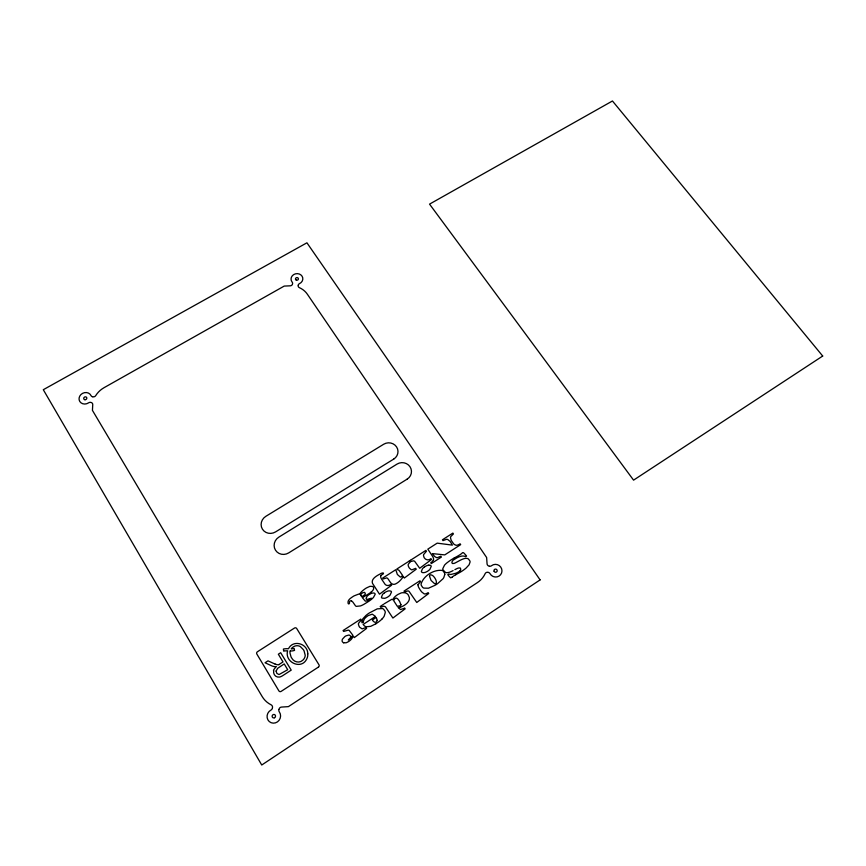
<?xml version="1.0" encoding="UTF-8"?>
<svg xmlns="http://www.w3.org/2000/svg" width="866" height="866" viewBox="0 0 866 866"><rect width="100%" height="100%" fill="white"/><g stroke="black" fill="none" stroke-linecap="round" stroke-linejoin="round"><path stroke-width="1.3" d="M452.041 577.254L450.656 577.838A7.762 7.664 21.9 0 1 450.309 577.535A16.205 15.945 22.3 0 1 449.335 576.54A16.714 16.432 22.1 0 1 448.415 575.479A11.518 11.345 21.3 0 1 447.787 574.656L448.826 573.985L450.201 574.418A7.09 6.982 17.9 0 0 451.024 574.439L455.949 573.205A19.983 19.637 13.5 0 0 459.153 571.484A5.748 5.661 20.3 0 0 460.16 570.683M424.21 567.122L423.106 568.053A8.638 8.552 4.6 0 0 422.435 568.778L421.374 571.452A1.353 1.342 -0.6 0 0 421.482 571.787A1.396 1.386 -0.6 0 0 421.959 572.329L422.705 572.621A3.832 3.789 0.1 0 0 423.442 572.675L424.556 572.534A8.335 8.227 -0.1 0 0 425.812 572.145L427.111 571.517A13.152 12.958 -1.1 0 0 428.096 570.9L428.962 570.239A9.331 9.212 0.1 0 0 429.947 569.287L431.236 566.353A1.44 1.418 4.7 0 0 431.019 565.844A1.353 1.342 4.7 0 0 430.64 565.466L430.38 565.325A2.057 2.035 4.5 0 0 429.926 565.195L428.811 565.162M384.374 592.809L383.237 593.751A8.779 8.682 -36.3 0 0 382.555 594.498L381.451 597.215A1.375 1.364 -35.3 0 0 381.56 597.562A1.418 1.407 -35.2 0 0 382.025 598.114L384.656 598.309A8.454 8.335 -31.2 0 0 385.922 597.919L387.254 597.28A13.336 13.131 -29.4 0 0 388.249 596.652L388.856 596.209A9.732 9.591 -30.4 0 0 390.144 595.007L391.475 592.03A1.461 1.44 -30.8 0 0 391.259 591.51A1.375 1.353 -30.7 0 0 390.88 591.121L389.04 590.818A9.851 9.742 -36.4 0 0 384.428 592.885M384.45 603.667L391.778 599.326A3.183 3.15 -37.9 0 1 392.904 599.835A5.813 5.77 -35.9 0 1 393.348 598.709A4.611 4.568 -35.5 0 1 393.51 598.417L393.597 598.265A7.632 7.567 -36.6 0 1 394.203 597.486L394.68 596.977A14.408 14.311 -41.5 0 1 395.686 596.079L396.411 595.494A27.517 27.366 -59.3 0 1 397.927 594.455L401.088 592.983A8.703 8.638 -34.6 0 1 402.625 592.701L404.985 592.82A6.257 6.203 -31.8 0 1 406.23 593.242L406.966 593.654A5.088 5.055 -30.5 0 1 408.167 594.78L409.347 597.486A5.629 5.597 -31.1 0 1 408.936 600.463A7.902 7.837 -31 0 1 408.048 602.011L407.323 602.888A12.947 12.828 -29.6 0 1 404.823 604.966A25.926 25.59 -25.3 0 1 403.123 606.005L402.809 606.168A12.221 12.102 -31.1 0 1 400.06 607.261M383.66 604.197L380.217 606.481L380.78 607.358L383.768 606.178L385.435 606.795L392.883 618.043L405.147 608.852L404.584 607.986A20.654 20.416 -28.8 0 1 403.751 608.506L400.503 609.512L398.1 607.521A9.299 9.223 -33.2 0 0 400.049 607.239M375.855 623.812L370.691 626.335L366.448 626.768A5.586 5.488 -48.5 0 1 365.376 626.443A4.611 4.525 -48.9 0 1 364.424 625.891L363.114 624.44L375.498 616.408L372.304 614.178L368.256 615.553A18.868 18.565 -55 0 0 366.101 617.177A13.683 13.455 -52.4 0 0 364.38 618.973L363.265 621.572A1.505 1.483 -48.2 0 0 363.493 622.253L362.096 622.795A2.706 2.652 -48.3 0 1 361.815 621.669L362.854 618.789L365.95 615.477A31.154 30.678 -60.7 0 1 369.36 612.944L377.251 608.852L382.523 608.56A3.994 3.94 -44.9 0 1 383.497 609.112L384.926 610.995A4.384 4.319 -45.2 0 1 385.273 612.5L384.168 616.235A15.112 14.852 -42.4 0 1 382.014 618.952M455.711 574.732L459.749 572.502A42.163 41.243 7.3 0 0 466.06 568.096L469.069 564.838L470.076 562.023A3.248 3.183 23.1 0 0 469.924 561.016L468.419 558.981A3.107 3.053 22.9 0 0 468.03 558.754A4.124 4.049 23 0 0 466.482 558.353A7.123 7.004 24 0 0 464.23 558.624A17.223 16.941 28.6 0 0 462.065 559.393A28.957 28.502 34.9 0 0 459.868 560.443L455.754 562.651A14.008 13.748 13.2 0 1 454.033 563.409C450.201 564.708 452.171 559.761 454.596 559.306A31.815 31.328 34.4 0 1 455.419 558.765A24.053 23.685 30.1 0 1 457.995 557.314A15.415 15.166 25.5 0 1 460.322 556.427A9.255 9.104 22.7 0 1 463.299 556.037L463.613 556.069A4.936 4.85 21.4 0 1 465.616 556.708L466.547 556.113A13.694 13.477 19 0 0 466.081 555.496L465.876 555.225A22.57 22.267 17.2 0 0 464.858 554.067A25.287 24.973 16.2 0 0 463.905 553.071A9.862 9.688 18.6 0 0 463.526 552.703L462.552 552.627A18.641 18.24 11.6 0 1 462.022 553.179A10.782 10.554 14.5 0 1 461.199 553.872A19.55 19.117 11.6 0 1 460.571 554.316L460.117 554.619A47.543 46.223 4.7 0 1 457.118 556.416L454.282 557.964M454.877 569.655L456.793 568.681A11.128 10.966 27.6 0 1 458.287 568.096A4.503 4.438 23.9 0 1 458.85 567.966L459.987 567.977A1.31 1.288 22.7 0 1 460.495 568.237L460.744 569.893A3.377 3.323 21.6 0 1 460.149 570.683M453.091 570.607L452.821 570.737A28.903 28.351 8.2 0 1 450.71 571.744A13.131 12.936 13.1 0 1 447.939 572.599L446.629 572.664A4.59 4.525 16 0 1 445.427 572.415L442.927 569.72A3.172 3.128 15.6 0 1 442.797 568.681L444.507 565.162A20.665 20.394 26.9 0 1 447.581 562.37A56.593 55.651 46.9 0 1 454.282 557.953M343.683 642.799L346.064 642.767A7.891 7.686 -51.1 0 0 347.06 642.388L348.154 641.825A14.646 14.267 -49 0 0 348.738 641.468A14.246 13.878 -49.1 0 0 351.531 639.054L353.447 636.185L354.335 637.592L366.61 628.402L366.047 627.514L362.14 628.878L359.693 627.276A8.314 8.162 -48.8 0 1 359.044 626.226L358.459 624.483A3.085 3.02 -49 0 1 358.502 623.368L361.284 620.002L360.732 619.114L343.066 630.545L343.629 631.433L348.392 630.102A3.074 2.999 -50.8 0 1 349.193 630.416L352.787 635.135A10.316 10.046 -49.7 0 1 351.055 637.69L348.294 639.92A7.242 7.058 -50.8 0 0 349.723 638.664L350.275 637.917A3.691 3.594 -51.7 0 0 350.633 637.149L350.708 636.77A1.635 1.602 -52.2 0 0 350.611 636.045L349.106 634.973L346.01 635.85A12.698 12.373 -55.7 0 0 344.863 636.553L342.514 639.076A4.222 4.114 -53.1 0 0 342.178 639.952L342.102 640.894A1.97 1.916 -52.8 0 0 342.373 641.695L342.828 642.258A2.587 2.522 -52.8 0 0 343.683 642.799M274.868 663.984L268.005 660.855L265.05 662.761L270.993 665.521A14.722 14.051 -50 0 0 274.338 666.603A7.74 7.383 -51 0 0 276.276 666.517L273.818 669.58A5.055 4.817 -53.3 0 0 273.472 670.609M351.499 600.852L352.96 602.195A16.183 15.772 -43.2 0 1 353.415 602.888L355.504 605.864A2.901 2.836 -40.3 0 0 356.435 606.362L360.516 605.919A24.432 23.858 -33 0 0 364.467 603.981L368.429 601.524A31.403 30.635 -30.4 0 0 370.875 599.792A22.44 21.942 -32 0 0 373.473 597.443L375.184 594.238A1.353 1.331 -35 0 0 374.523 593.242L374.123 593.091A3.118 3.063 -35.9 0 0 373.322 593.004L372.781 593.048A8.151 8.021 -38.4 0 0 369.49 594.379M409.261 561.06L410.408 561.579L413.515 560.843A2.804 2.76 -6 0 1 414.706 561.341L419.696 568.258L431.506 559.49L430.943 558.635C428.248 561.298 423.875 559.458 423.561 555.799A3.691 3.637 2.9 0 1 423.626 554.554L426.451 551.241L425.888 550.386L396.888 568.984L397.342 569.676A2.165 2.133 -16.9 0 1 397.97 569.774L398.566 570.045A3.291 3.248 -17.6 0 1 399.15 570.51L402.69 575.544A6.289 6.203 -16.7 0 1 402.095 576.182M361.1 595.711L361.739 596.706L363.384 595.689A14.462 14.137 -32.6 0 0 364.489 594.92A3.626 3.561 -35.2 0 0 365.192 594.228A1.494 1.472 -35.6 0 0 365.365 593.87L364.662 592.366L362.897 592.647A16.302 16.032 -41.2 0 0 361.696 593.513A5.174 5.077 -37.4 0 0 361.209 593.935L360.678 595.126A5.694 5.575 -38.4 0 1 361.1 595.711M307.776 653.798C307.82 643.59 293.119 639.173 288.475 648.775A16.779 16.032 -52.8 0 0 283.388 649.056L283.68 651.124A17.699 16.909 -53.3 0 1 287.642 650.831C284.167 662.219 301.725 670.468 306.889 658.658A9.071 8.714 -51.9 0 0 307.766 653.798M377.078 620.045L376.515 618.075A10.381 10.197 -49.1 0 0 376.18 617.447L372.337 619.937A9.429 9.288 -46.5 0 0 373.008 620.879L373.408 621.312A5.672 5.586 -47.6 0 0 373.798 621.658L374.523 622.124A1.808 1.786 -49 0 0 375.324 622.275A1.624 1.602 -49.1 0 0 376.136 622.015A2.035 2.003 -48.9 0 0 376.851 621.214A2.111 2.078 -48.9 0 0 377.067 620.337M410.376 560.334L410.408 561.579L408.297 564.296A3.183 3.139 -7.3 0 0 408.287 565.899L408.936 567.382A10.165 10.024 -3 0 0 409.553 568.28L411.209 569.666A2.36 2.327 -7.4 0 0 411.945 569.828L415.658 568.345L416.221 569.211L404.325 578.044L403.329 576.529A31.154 30.505 -20.1 0 1 400.633 580.036A16.595 16.313 -19.7 0 1 397.158 583.013A14.148 13.921 -20 0 1 395.546 583.911A4.276 4.222 -22.3 0 1 393.705 584.333A3.323 3.28 -22.7 0 1 392.417 584.063L391.259 583.316A6.04 5.965 -21 0 1 390.761 582.84L389.31 580.805A13.531 13.315 -30.9 0 0 387.806 578.618L387.438 578.261A2.165 2.133 -25 0 0 386.723 577.882L383.227 578.975L382.664 578.109L395.762 569.709L397.364 574.472L400.384 577.113A3.356 3.312 -16.7 0 0 402.073 576.171M298.207 285.293A2.371 2.122 -7.3 0 0 299.398 287.664A20.373 18.348 -8.7 0 1 307.354 294.213L486.627 557.52L487.06 563.734A2.566 2.511 29.9 0 0 489.128 566.126M298.272 285.033A2.371 2.122 -7.3 0 1 299.528 283.604A5.91 5.283 -7.4 0 0 302.082 276.2A5.91 5.283 -7.4 0 0 293.758 274.544A5.91 5.283 -7.4 0 0 292.167 282.143A2.371 2.122 -8 0 1 292.535 283.896M292.47 284.156A2.371 2.122 -8 0 1 290.153 285.823L284.21 286.083L104.093 387.665A21.672 19.312 -24.3 0 0 95.758 395.578A2.533 2.241 -24.4 0 1 92.879 396.823M92.586 396.769A2.533 2.241 -24.4 0 1 91.027 395.589A6.365 5.618 -25 0 0 82.551 393.37A6.365 5.618 -25 0 0 79.824 401.553A6.365 5.618 -25 0 0 88.613 402.831A2.544 2.252 -25.2 0 1 90.703 402.398M91.006 402.463A2.544 2.252 -25.2 0 1 92.738 404.66L92.435 410.365L262.138 696.491A23.642 22.516 -55.5 0 0 271.101 704.816A2.804 2.652 -57.9 0 1 272.444 707.879M272.357 708.215A2.804 2.652 -57.9 0 1 270.906 710.088A7.047 6.668 -59.3 0 0 267.897 719.852A7.047 6.668 -59.3 0 0 277.434 721.898A7.047 6.668 -59.3 0 0 279.317 711.884A2.804 2.663 -59.3 0 1 278.895 709.611M278.982 709.276A2.804 2.663 -59.3 0 1 281.623 707.067L288.4 706.634L477.491 582.547A21.899 21.52 23.3 0 0 485.122 573.703A2.576 2.522 33.2 0 1 487.937 572.318M488.251 572.383A2.576 2.522 33.3 0 1 490.004 573.671A6.441 6.289 33.2 0 0 499.033 576.096A6.441 6.289 33.2 0 0 500.754 567.089A6.441 6.289 33.2 0 0 491.531 565.704A2.566 2.511 30 0 1 489.442 566.191M278.939 664.46A8.346 7.956 -50.7 0 0 280.064 663.821L283.009 661.938L278.343 654.209L280.681 652.704L291.225 670.122L283.355 675.231A18.706 17.818 -51.1 0 1 280.952 676.595L279.642 677.06A5.542 5.283 -53.4 0 1 273.721 670.663M278.939 664.785A7.588 7.242 -50.9 0 1 274.944 663.865M290.229 650.961A10.479 10.056 -48.6 0 0 294.548 650.377L294.115 648.396A9.039 8.671 -48.4 0 1 291.203 648.883A7.199 6.906 -51.3 0 1 293.13 647.021A8.541 8.195 -51.6 0 1 293.942 646.523L294.613 646.209A6.647 6.376 -51.2 0 1 298.369 645.841L298.716 645.917A6.701 6.43 -51.2 0 1 300.394 646.631L303.317 649.587A16.292 15.599 -52 0 1 304.063 650.864L305.211 655.259A6.116 5.867 -52 0 1 305.07 656.352L304.984 656.709A6.831 6.549 -51.9 0 1 302.732 660.249C299.409 663.518 293.715 662.057 291.712 658.052A15.209 14.625 -51.2 0 1 291.03 656.872L289.958 652.942A6.679 6.408 -51.2 0 1 290.229 650.918M452.009 577.211A19.03 18.792 35.9 0 1 455.743 574.786M382.047 618.995A32.605 31.945 -37.1 0 1 375.822 623.769M424.275 567.198A9.71 9.613 5.8 0 1 428.789 565.097M371.178 592.052A9.786 9.602 -31.7 0 0 372.661 590.623A5.25 5.153 -32.4 0 0 373.105 589.984L373.43 589.345A3.561 3.496 -32.5 0 0 373.614 588.696A2.187 2.143 -32.4 0 0 373.549 587.635L373.127 586.845A1.808 1.775 -32.2 0 0 372.618 586.423L369.923 586.336L366.383 587.971A41.048 40.54 -52.3 0 0 364.456 589.27L364.131 589.519A24.584 24.226 -42.9 0 0 361.739 591.521L361.544 591.727A14.386 14.148 -38.9 0 0 360.7 592.658L360.321 593.156A7.242 7.112 -37.1 0 0 359.65 594.325A2.793 2.739 -37.5 0 0 358.686 594.087L354.107 595.862A32.291 31.728 -49.7 0 0 350.622 598.222A9.05 8.866 -41 0 0 348.738 600.127A4.189 4.092 -40 0 0 348.078 601.578C347.461 604.89 350.016 604.674 349.518 601.686A1.548 1.515 -39.9 0 1 349.94 601.166L350.08 601.058A2.089 2.046 -40.1 0 1 350.752 600.777A1.277 1.245 -39.8 0 1 351.488 600.852M371.178 592.063A22.105 21.607 -29.5 0 1 369.046 593.621L363.309 597.075A25.493 24.865 -30.3 0 1 362.313 597.594L365.181 601.026A2.154 2.111 -38 0 0 365.939 601.145L367.996 600.495A11.745 11.507 -34.4 0 0 368.884 599.965A48.972 47.554 -27 0 0 371.427 598.233L366.805 599.478A1.31 1.288 -37.5 0 1 366.296 599.012A1.44 1.418 -37.5 0 1 366.145 598.698A1.353 1.331 -37.5 0 1 366.08 598.363L367 596.382A7.242 7.123 -38.5 0 1 367.606 595.754A12.979 12.784 -40.7 0 1 369.468 594.347M429.525 576.269L431.062 580.437L434.472 583.576A2.609 2.587 11.4 0 0 434.905 583.684L435.176 583.695A1.191 1.18 11.6 0 0 435.771 583.5A1.256 1.245 11.6 0 0 436.204 583.024L436.258 582.905A1.689 1.678 11.1 0 0 436.356 582.493L436.302 581.324A7.383 7.318 5.1 0 0 435.76 579.711A11.929 11.843 0.1 0 0 433.455 576.291A7.177 7.123 4.1 0 0 432.35 575.349L430.738 574.775A1.277 1.267 6.2 0 0 430.131 574.981A1.212 1.202 6.1 0 0 429.72 575.435L429.525 576.269M276.092 671.096L276.871 673.402L278.711 674.43A2.955 2.815 -53.4 0 0 279.253 674.452L287.707 669.71L284.221 663.93L277.64 668.325L276.092 671.096M400.936 604.674L400.882 605.128A1.104 1.093 -39.1 0 1 400.568 605.648L397.321 606.308L393.846 600.928A2.825 2.804 -35.9 0 1 394.171 599.673L394.268 599.488A3.605 3.572 -36.1 0 1 395.416 598.33L395.621 598.211A1.267 1.256 -34.6 0 1 396.292 598.103L397.267 598.536A6.138 6.073 -38.4 0 1 398.263 599.553A21.12 20.838 -45.1 0 1 399.637 601.524L400.936 604.674M444.767 574.494L443.814 577.557A12.2 12.07 7.6 0 1 443.013 578.759L437.601 583.641A44.35 43.527 -4.2 0 1 435.176 585.221L428.475 588.209L423.81 588.101A4.233 4.2 0.9 0 1 422.576 587.3L421.331 585.405A4.178 4.146 0.7 0 1 421.093 583.965C423.55 575.803 433.801 569.341 442.158 570.434A4.2 4.157 13.6 0 1 443.349 571.257L444.518 573.054A4.222 4.168 13.7 0 1 444.767 574.494M417.953 584.81L418.365 586.683A11.745 11.659 5.1 0 0 418.895 587.754A30.158 29.812 16.9 0 0 421.612 591.857L424.102 593.816A2.977 2.966 -0.8 0 0 425.314 593.914A4.687 4.655 -1.1 0 0 426.635 593.481A12.016 11.918 -3.5 0 0 428.14 592.636L428.702 593.502L416.762 602.476L408.99 591.272A2.436 2.414 -23.8 0 0 407.886 590.893L404.552 591.987L403.989 591.121L419.945 580.783L420.519 581.649L417.953 584.81M380.856 575.717L380.769 575.901A2.122 2.089 -24.5 0 0 380.639 576.648L380.867 577.676A11.29 11.128 -20.1 0 0 381.852 579.506L385.034 584.247A5.239 5.164 -24.4 0 0 385.554 584.712L385.738 584.853A3.442 3.388 -25.5 0 0 387.762 585.503L388.693 585.373A5.521 5.445 -24.6 0 0 389.44 585.156L391.075 584.301L391.638 585.167L379.492 594.173L372.575 583.467A4.882 4.795 -28.3 0 1 372.369 582.829A4.384 4.308 -28.4 0 1 372.304 581.194A4.601 4.525 -28.4 0 1 372.845 579.668A7.924 7.794 -28.5 0 1 374.545 577.6A17.591 17.363 -30.7 0 1 376.872 575.836A31.36 31.046 -37.2 0 1 380.033 574.05C381.018 573.14 384.591 572.101 383.205 573.974A18.348 18.132 -28.9 0 0 382.707 574.234A11.832 11.68 -26.7 0 0 381.874 574.71L380.856 575.717M433.39 560.15L432.188 561.677A14.484 14.235 0.7 0 1 430.748 562.716L431.322 563.571L441.411 557.065L440.837 556.221L437.319 557.682A3.074 3.031 8.1 0 1 436.626 557.639L434.602 556.513L432.405 553.612L444.778 554.889L460.669 544.638L460.095 543.794A15.263 14.895 11.5 0 1 458.547 544.692A6.073 5.932 14 0 1 457.324 545.136A3.54 3.464 14.6 0 1 455.895 545.223L454.293 544.443A7.502 7.329 15.1 0 1 453.622 543.826L451.175 540.287L450.504 537.786A3.193 3.128 13.1 0 1 450.807 536.563L453.427 533.932L452.864 533.088L442.429 539.789L442.991 540.622L446.499 539.312A3.193 3.128 11 0 1 447.765 539.518L450.168 541.477L452.409 545.125L437.189 543.144L427.815 549.152L431.831 555.182A19.009 18.76 -4.5 0 1 432.903 556.968A8.389 8.27 1.8 0 1 433.249 557.726L433.368 558.083A4.915 4.839 3.7 0 1 433.465 558.418A3.15 3.107 4.7 0 1 433.563 559.479A2.414 2.382 5.2 0 1 433.39 560.15M540.092 579.895L261.738 765.014L43.3 389.711L306.932 242.805L540.092 579.895M822.7 356.034L633.566 480.143L429.547 204.127L612.457 100.986L822.7 356.034M318.417 667.091L281.158 691.371A1.71 1.624 -56.4 0 1 278.895 690.895L256.845 654.047A1.689 1.602 -49.1 0 1 257.429 651.762L294.472 628.056A1.656 1.591 -46.4 0 1 296.702 628.521L318.969 664.785A1.678 1.613 -55.8 0 1 318.417 667.091M407.204 479.104L288.703 552.898A9.753 9.299 -29.8 0 1 275.475 550.159A9.753 9.299 -29.8 0 1 278.852 537.126L397.072 464.068A9.353 8.963 -2.3 0 1 409.986 466.72A9.353 8.963 -2.3 0 1 407.204 479.104M393.727 459.088L275.583 531.897A9.688 9.18 -27.5 0 1 262.441 529.191A9.688 9.18 -27.5 0 1 265.851 516.32L383.714 444.226A9.299 8.855 -4 0 1 396.541 446.856A9.299 8.855 -4 0 1 393.727 459.088M84.976 399.713A1.591 1.407 -25 0 0 86.741 397.678A1.591 1.407 -25 0 0 84.089 397.451A1.591 1.407 -25 0 0 84.976 399.713M296.356 280.14A1.472 1.321 -7.4 0 0 298.402 278.722A1.472 1.321 -7.4 0 0 296.064 277.867A1.472 1.321 -7.4 0 0 296.356 280.14M494.129 571.311A1.613 1.57 33.2 0 0 496.889 571.614A1.613 1.57 33.2 0 0 495.731 569.103A1.613 1.57 33.2 0 0 494.129 571.311M274.544 717.73A1.764 1.667 -59.3 0 0 274.793 714.721A1.764 1.667 -59.3 0 0 272.141 716.128A1.764 1.667 -59.3 0 0 274.544 717.73"/></g></svg>
